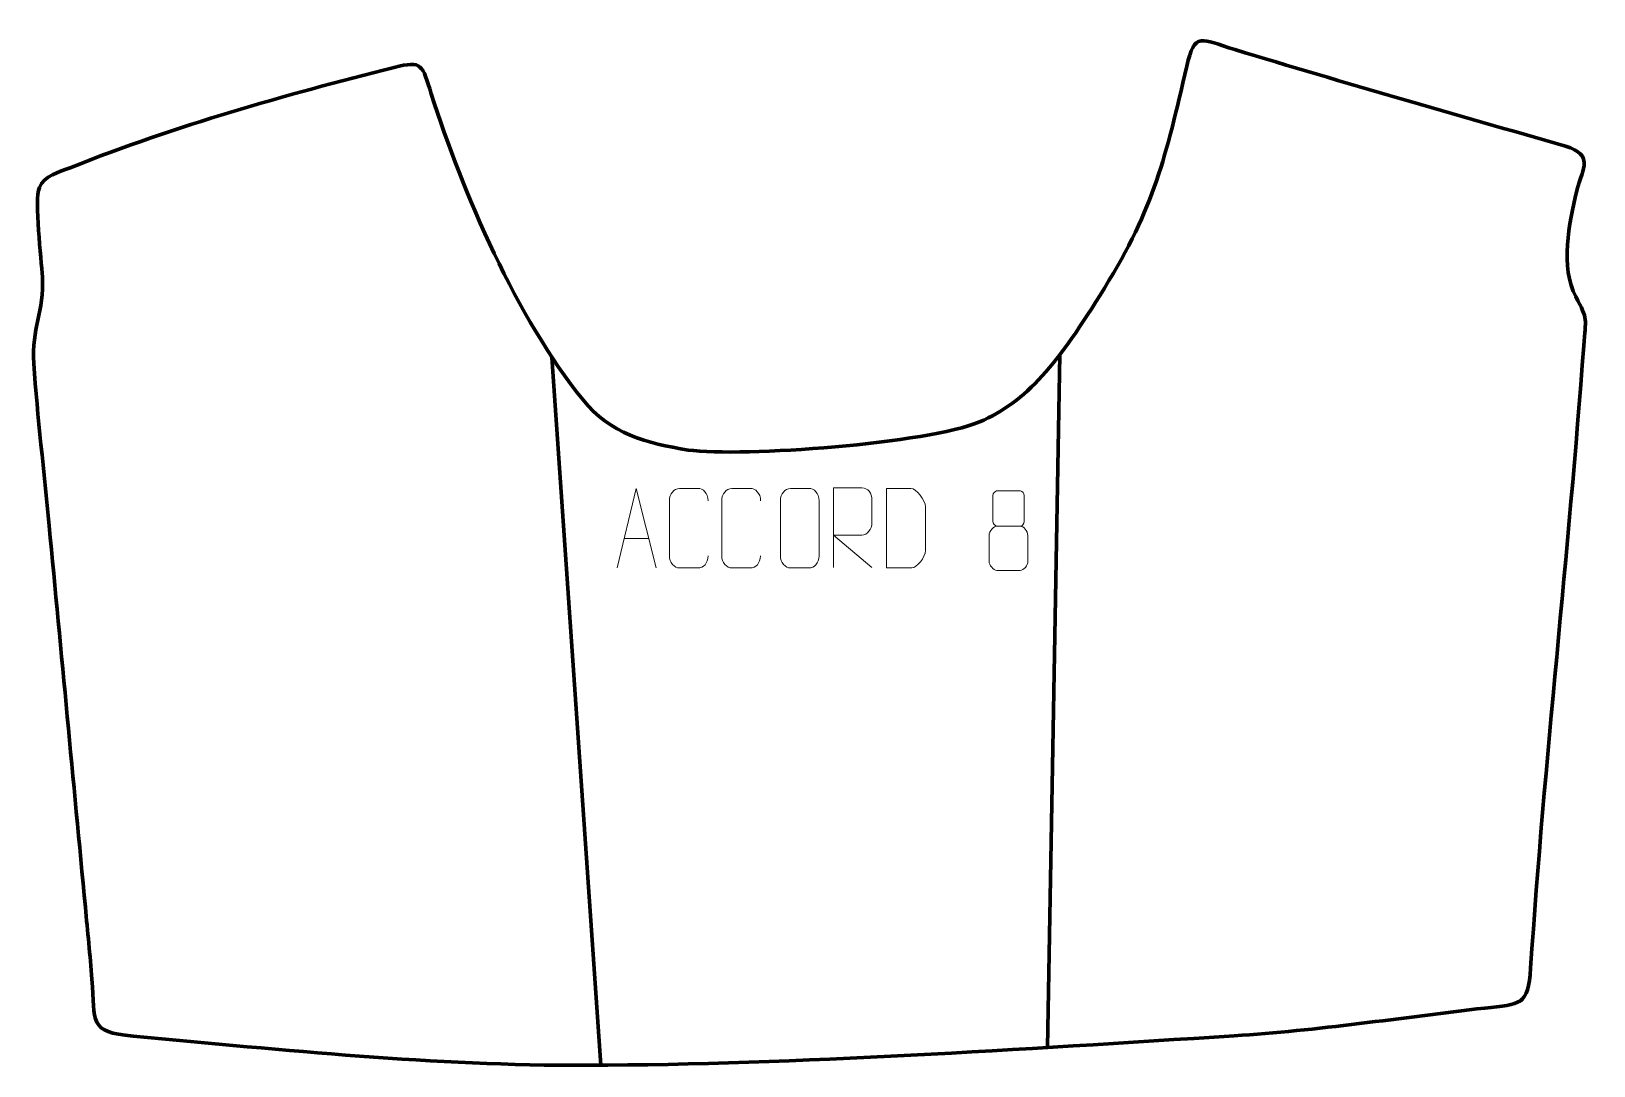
# Model space of a CAD drawing. Header units: millimetres. Extents: x -247 to 243, y -147 to 178.
import ezdxf

# ---------------------------------------------------------------- set-up
doc = ezdxf.new("R2010")
doc.units = ezdxf.units.MM
doc.header["$MEASUREMENT"] = 0
doc.layers.add('layer 2', color=7, linetype='Continuous')
doc.layers.add('layer 3', color=7, linetype='Continuous')

msp = doc.modelspace()

# ---------------------------------------------------------------- linework, layer by layer
at = {"layer": 'layer 2', "color": 142, "lineweight": 158}
for points in [[(-83.7975, 75.8215), (-83.7975, 75.8215), (-68.3946, -146.4182), (-68.3946, -146.4182)], [(71.7536, -140.8447), (71.7536, -140.8447), (75.6253, 76.5457), (75.6253, 76.5457)]]:
    msp.add_open_spline(points, degree=3, dxfattribs=at)
at = {"layer": 'layer 3', "color": 242, "lineweight": 158}
msp.add_open_spline([(-234.9072, 135.2382), (-200.8657, 148.704), (-168.5664, 157.7587), (-133.2671, 166.7022), (-133.2671, 166.7022), (-124.3009, 168.9739), (-124.506, 167.4953), (-121.6186, 158.3924), (-121.6186, 158.3924), (-111.7018, 127.0884), (-94.7632, 88.0394), (-74.0845, 62.4646), (-74.0845, 62.4646), (-65.3646, 51.6801), (-54.2046, 48.7456), (-41.0017, 46.6471), (-41.0017, 46.6471), (-23.985, 44.3008), (34.4125, 48.7299), (50.3586, 55.4452), (50.3586, 55.4452), (65.3909, 61.7756), (74.9325, 73.6171), (89.6127, 97.4461), (89.6127, 97.4461), (105.2593, 122.8435), (108.8828, 138.6675), (115.4362, 167.0608), (115.4362, 167.0608), (117.973, 178.0522), (119.8635, 175.5206), (130.5082, 172.2941), (130.5082, 172.2941), (164.9646, 161.8741), (199.7181, 151.8885), (234.3401, 142.0164), (234.3401, 142.0164), (243.1625, 138.8419), (239.9282, 135.9685), (237.7944, 127.6927), (237.7944, 127.6927), (235.3582, 118.2444), (232.6678, 103.6816), (237.5061, 94.7731), (237.5061, 94.7731), (241.5263, 87.3708), (240.5991, 88.07), (239.9987, 79.3376), (239.9987, 79.3376), (235.2912, 14.1838), (227.6805, -50.8234), (223.3566, -115.9259), (223.3566, -115.9259), (222.5689, -127.7851), (220.3437, -127.154), (208.9325, -128.4747), (208.9325, -128.4747), (182.9966, -131.4765), (156.1612, -135.5543), (130.307, -137.1837), (130.307, -137.1837), (63.2927, -141.371), (-5.4652, -146.1446), (-72.5445, -146.4423), (-72.5445, -146.4423), (-121.4988, -146.5735), (-166.8582, -141.6844), (-215.2163, -137.282), (-215.2163, -137.282), (-229.1995, -136.009), (-227.0973, -132.8896), (-228.1166, -119.4458), (-228.1166, -119.4458), (-228.6868, -111.925), (-229.4602, -104.344), (-230.1719, -96.8299), (-230.1719, -96.8299), (-233.9549, -56.9213), (-237.7378, -17.0125), (-241.5208, 22.8961), (-241.5208, 22.8961), (-243.1243, 39.7282), (-245.182, 57.0025), (-246.3673, 73.811), (-246.3673, 73.811), (-247.1499, 84.9093), (-242.9584, 89.9317), (-243.6671, 101.0246), (-243.6671, 101.0246), (-244.0138, 106.4497), (-246.2164, 125.0757), (-244.613, 129.0381), (-244.613, 129.0381), (-243.1461, 132.6633), (-238.2921, 133.933), (-234.9072, 135.2382)], degree=3, knots=[0, 0, 0, 0, 0.04, 0.04, 0.04, 0.04, 0.08, 0.08, 0.08, 0.08, 0.12, 0.12, 0.12, 0.12, 0.16, 0.16, 0.16, 0.16, 0.2, 0.2, 0.2, 0.2, 0.24, 0.24, 0.24, 0.24, 0.28, 0.28, 0.28, 0.28, 0.32, 0.32, 0.32, 0.32, 0.36, 0.36, 0.36, 0.36, 0.4, 0.4, 0.4, 0.4, 0.44, 0.44, 0.44, 0.44, 0.48, 0.48, 0.48, 0.48, 0.52, 0.52, 0.52, 0.52, 0.56, 0.56, 0.56, 0.56, 0.6, 0.6, 0.6, 0.6, 0.64, 0.64, 0.64, 0.64, 0.68, 0.68, 0.68, 0.68, 0.72, 0.72, 0.72, 0.72, 0.76, 0.76, 0.76, 0.76, 0.8, 0.8, 0.8, 0.8, 0.84, 0.84, 0.84, 0.84, 0.88, 0.88, 0.88, 0.88, 0.92, 0.92, 0.92, 0.92, 1, 1, 1, 1], dxfattribs=at)
at = {"layer": 'layer 3', "color": 250, "lineweight": 9}
for points, knots in [([(-63.3305, 9.6291), (-63.3305, 9.6291), (-57.275, 34.5826), (-57.275, 34.5826), (-57.275, 34.5826), (-57.275, 34.5826), (-51.0561, 9.6291), (-51.0561, 9.6291)], [0, 0, 0, 0, 0.33333333, 0.33333333, 0.33333333, 0.33333333, 1, 1, 1, 1]), ([(-34.7099, 13.4398), (-34.8247, 11.1164), (-36.2025, 9.6368), (-37.967, 9.626), (-37.967, 9.626), (-39.8827, 9.6264), (-41.7984, 9.6264), (-43.7138, 9.626), (-43.7138, 9.626), (-45.2952, 9.5206), (-46.9154, 11.4051), (-46.9062, 13.4224), (-46.9062, 13.4224), (-46.9059, 19.1925), (-46.9059, 24.9622), (-46.9062, 30.7315), (-46.9062, 30.7315), (-46.9027, 32.8696), (-45.4677, 34.5888), (-43.6995, 34.5753), (-43.6995, 34.5753), (-41.7889, 34.5753), (-39.8779, 34.5753), (-37.967, 34.5753), (-37.967, 34.5753), (-36.3677, 34.6108), (-34.7317, 33.1193), (-34.7099, 30.6817)], [0, 0, 0, 0, 0.125, 0.125, 0.125, 0.125, 0.25, 0.25, 0.25, 0.25, 0.375, 0.375, 0.375, 0.375, 0.5, 0.5, 0.5, 0.5, 0.625, 0.625, 0.625, 0.625, 0.75, 0.75, 0.75, 0.75, 1, 1, 1, 1]), ([(-18.2793, 13.4398), (-18.3941, 11.1164), (-19.772, 9.6368), (-21.5364, 9.626), (-21.5364, 9.626), (-23.4521, 9.6264), (-25.3678, 9.6264), (-27.2832, 9.626), (-27.2832, 9.626), (-28.8647, 9.5206), (-30.4848, 11.4051), (-30.4756, 13.4224), (-30.4756, 13.4224), (-30.4753, 19.1925), (-30.4753, 24.9622), (-30.4756, 30.7315), (-30.4756, 30.7315), (-30.4721, 32.8696), (-29.0372, 34.5888), (-27.2689, 34.5753), (-27.2689, 34.5753), (-25.3583, 34.5753), (-23.4473, 34.5753), (-21.5364, 34.5753), (-21.5364, 34.5753), (-19.9372, 34.6108), (-18.3012, 33.1193), (-18.2793, 30.6817)], [0, 0, 0, 0, 0.125, 0.125, 0.125, 0.125, 0.25, 0.25, 0.25, 0.25, 0.375, 0.375, 0.375, 0.375, 0.5, 0.5, 0.5, 0.5, 0.625, 0.625, 0.625, 0.625, 0.75, 0.75, 0.75, 0.75, 1, 1, 1, 1]), ([(-8.8784, 34.5748), (-6.9678, 34.5748), (-5.0569, 34.5748), (-3.1459, 34.5748), (-3.1459, 34.5748), (-1.5467, 34.6104), (0.0893, 33.1188), (0.1112, 30.6812), (0.1112, 30.6812), (0.1109, 24.9343), (0.1109, 19.187), (0.1112, 13.4393), (0.1112, 13.4393), (-0.0036, 11.1159), (-1.3815, 9.6363), (-3.1459, 9.6255), (-3.1459, 9.6255), (-5.0616, 9.6259), (-6.9773, 9.6259), (-8.8927, 9.6255), (-8.8927, 9.6255), (-10.4742, 9.5201), (-12.0943, 11.4046), (-12.0851, 13.4219), (-12.0851, 13.4219), (-12.0848, 19.192), (-12.0848, 24.9617), (-12.0851, 30.731), (-12.0851, 30.731), (-12.0817, 32.8691), (-10.6467, 34.5883), (-8.8784, 34.5748)], [0, 0, 0, 0, 0.11111111, 0.11111111, 0.11111111, 0.11111111, 0.22222222, 0.22222222, 0.22222222, 0.22222222, 0.33333333, 0.33333333, 0.33333333, 0.33333333, 0.44444444, 0.44444444, 0.44444444, 0.44444444, 0.55555556, 0.55555556, 0.55555556, 0.55555556, 0.66666667, 0.66666667, 0.66666667, 0.66666667, 0.77777778, 0.77777778, 0.77777778, 0.77777778, 1, 1, 1, 1]), ([(4.6229, 9.8132), (4.6229, 9.8132), (4.6229, 34.7667), (4.6229, 34.7667), (4.6229, 34.7667), (7.5761, 34.7667), (10.53, 34.7667), (13.4835, 34.7667), (13.4835, 34.7667), (15.3938, 34.729), (16.6731, 33.239), (16.6698, 30.8726), (16.6698, 30.8726), (16.6695, 28.8371), (16.6695, 25.7777), (16.6698, 23.7417), (16.6698, 23.7417), (16.6644, 21.8662), (15.1756, 19.9244), (13.5247, 19.9053), (13.5247, 19.9053), (13.5247, 19.9053), (4.6229, 19.9053), (4.6229, 19.9053), (4.6229, 19.9053), (4.6229, 19.9053), (16.6622, 9.8132), (16.6622, 9.8132)], [0, 0, 0, 0, 0.125, 0.125, 0.125, 0.125, 0.25, 0.25, 0.25, 0.25, 0.375, 0.375, 0.375, 0.375, 0.5, 0.5, 0.5, 0.5, 0.625, 0.625, 0.625, 0.625, 0.75, 0.75, 0.75, 0.75, 1, 1, 1, 1]), ([(21.2396, 9.6519), (23.1553, 9.6523), (27.222, 9.6283), (29.1374, 9.628), (29.1374, 9.628), (30.7189, 9.5226), (33.4451, 13.0642), (33.4359, 15.0815), (33.4359, 15.0815), (33.4356, 20.8516), (33.4356, 23.0213), (33.4359, 28.7906), (33.4359, 28.7906), (33.4324, 30.9287), (30.6602, 34.5888), (28.8919, 34.5753), (28.8919, 34.5753), (26.9813, 34.5753), (23.1001, 34.5753), (21.1892, 34.5753), (21.1892, 34.5753), (21.1895, 28.8284), (21.2399, 15.3992), (21.2396, 9.6519)], [0, 0, 0, 0, 0.14285714, 0.14285714, 0.14285714, 0.14285714, 0.28571429, 0.28571429, 0.28571429, 0.28571429, 0.42857143, 0.42857143, 0.42857143, 0.42857143, 0.57142857, 0.57142857, 0.57142857, 0.57142857, 0.71428571, 0.71428571, 0.71428571, 0.71428571, 1, 1, 1, 1]), ([(54.6111, 32.3273), (54.6111, 30.1143), (54.6111, 26.432), (54.6111, 24.2187), (54.6111, 24.2187), (54.6234, 23.7113), (55.2867, 22.7799), (55.8619, 22.7811), (55.8619, 22.7811), (58.3017, 22.7813), (60.7418, 22.6964), (63.1821, 22.6961), (63.1821, 22.6961), (63.837, 22.7003), (64.4291, 23.4906), (64.4269, 24.2113), (64.4269, 24.2113), (64.4266, 26.4273), (64.4266, 30.112), (64.4269, 32.3273), (64.4269, 32.3273), (64.4117, 33.0381), (63.9094, 33.7985), (63.2244, 33.7911), (63.2244, 33.7911), (60.7457, 33.7908), (58.2672, 33.7908), (55.789, 33.7911), (55.789, 33.7911), (55.2744, 33.7987), (54.5973, 33.0877), (54.6111, 32.3273)], [0, 0, 0, 0, 0.11111111, 0.11111111, 0.11111111, 0.11111111, 0.22222222, 0.22222222, 0.22222222, 0.22222222, 0.33333333, 0.33333333, 0.33333333, 0.33333333, 0.44444444, 0.44444444, 0.44444444, 0.44444444, 0.55555556, 0.55555556, 0.55555556, 0.55555556, 0.66666667, 0.66666667, 0.66666667, 0.66666667, 0.77777778, 0.77777778, 0.77777778, 0.77777778, 1, 1, 1, 1]), ([(53.4127, 19.8091), (53.4127, 16.6383), (53.4127, 14.9362), (53.4127, 11.7648), (53.4127, 11.7648), (53.4057, 10.5429), (54.8006, 8.8502), (55.8296, 8.8417), (55.8296, 8.8417), (58.2803, 8.842), (60.7312, 8.842), (63.1821, 8.8417), (63.1821, 8.8417), (64.2693, 8.8534), (65.6005, 10.475), (65.5913, 11.7742), (65.5913, 11.7742), (65.591, 14.9424), (65.591, 16.6412), (65.5913, 19.8091), (65.5913, 19.8091), (65.5341, 21.1895), (64.2379, 22.7681), (63.1655, 22.762), (63.1655, 22.762), (60.7201, 22.7617), (58.2747, 22.7617), (55.8296, 22.762), (55.8296, 22.762), (54.9427, 22.7684), (53.4259, 21.1895), (53.4127, 19.8091)], [0, 0, 0, 0, 0.11111111, 0.11111111, 0.11111111, 0.11111111, 0.22222222, 0.22222222, 0.22222222, 0.22222222, 0.33333333, 0.33333333, 0.33333333, 0.33333333, 0.44444444, 0.44444444, 0.44444444, 0.44444444, 0.55555556, 0.55555556, 0.55555556, 0.55555556, 0.66666667, 0.66666667, 0.66666667, 0.66666667, 0.77777778, 0.77777778, 0.77777778, 0.77777778, 1, 1, 1, 1])]:
    msp.add_open_spline(points, degree=3, knots=knots, dxfattribs=at)
msp.add_open_spline([(-61.0938, 18.8785), (-61.0938, 18.8785), (-53.2928, 18.8785), (-53.2928, 18.8785)], degree=3, dxfattribs=at)

doc.saveas('drawing.dxf')
